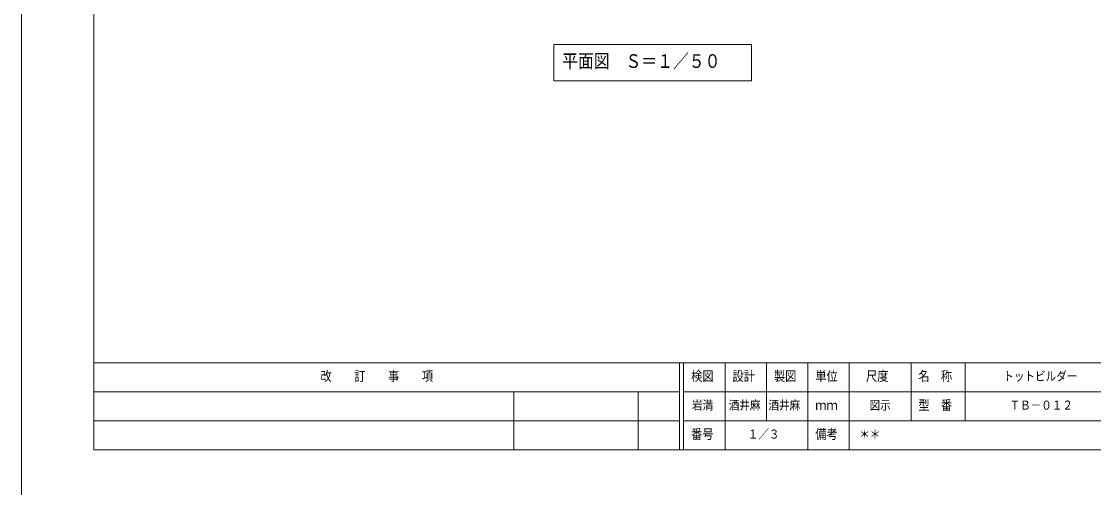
# Model space of a CAD drawing. Units: millimetres on the paper, scale 1:50. Extents: x 0 to 420, y -297 to 594.
# Drawn here: x 0 to 259, y 302.9 to 415.4 of the extents above; entities that cross this region are included whole.
import ezdxf
from ezdxf.enums import TextEntityAlignment as Align

# ---------------------------------------------------------------- set-up
doc = ezdxf.new("R2010")
doc.units = ezdxf.units.MM
doc.layers.add('DEFPOINTS_3', color=7, linetype='Continuous', lineweight=9)
doc.layers.add('LY_1', color=7, linetype='Continuous', lineweight=18)
doc.styles.add('ＭＳ ゴシック', font='')
doc.styles.get('ＭＳ ゴシック').set_extended_font_data('MS Gothic')

msp = doc.modelspace()

# ---------------------------------------------------------------- linework, layer by layer
at = {"layer": 'DEFPOINTS_3'}
msp.add_line((0, 594), (0, 297), dxfattribs=at)
at = {"layer": 'LY_1', "lineweight": 9}
for p, q in [((17.5, 579), (17.5, 312)), ((17.5, 333), (402.5, 333)), ((159, 333), (159, 312)), ((160, 333), (160, 312)), ((170, 333), (170, 319)), ((180, 333), (180, 319)), ((190, 333), (190, 312)), ((200, 333), (200, 319)), ((215, 333), (215, 319)), ((215, 326), (332.5, 326)), ((160, 319), (402.5, 319)), ((200, 319), (200, 312)), ((17.5, 312), (402.5, 312))]:
    msp.add_line(p, q, dxfattribs=at)
at = {"layer": 'LY_1'}
for p, q in [((176.415, 409.838), (128.615, 409.838)), ((128.615, 409.838), (128.615, 401.038)), ((176.415, 401.038), (176.415, 409.838)), ((128.615, 401.038), (176.415, 401.038)), ((228, 333), (228, 319)), ((17.5, 326), (159, 326)), ((119, 326), (119, 312)), ((149, 326), (149, 312)), ((160, 326), (215, 326)), ((17.5, 319), (159, 319)), ((170, 319), (170, 312))]:
    msp.add_line(p, q, dxfattribs=at)

# ---------------------------------------------------------------- texts
at = {"layer": 'LY_1', "style": 'ＭＳ ゴシック', "width": 0.85}
for s, height, p in [('平面図\u3000Ｓ＝１／５０', 3.299, (130.64, 403.188)), ('改\u3000\u3000訂\u3000\u3000事\u3000\u3000項', 2.346, (72.25, 327.9)), ('検図', 2.346, (161.8, 327.9)), ('設計', 2.346, (171.8, 327.9)), ('製図', 2.346, (181.8, 327.9)), ('単位', 2.346, (191.8, 327.9)), ('尺度', 2.346, (204.05, 327.9)), ('名\u3000称', 2.346, (216.7, 327.9)), ('トットビルダー', 2.199, (237.25, 328)), ('岩満', 2.199, (162, 321)), ('酒井麻', 2.199, (170.917, 321)), ('酒井麻', 2.199, (180.5, 321)), ('図示', 2.199, (204.917, 321)), ('型\u3000番', 2.346, (216.7, 320.9)), ('ＴＢ－０１２', 2.199, (238.75, 321)), ('ｍｍ', 2.346, (191.8, 320.9)), ('番号', 2.346, (161.8, 313.9)), ('１／３', 2.199, (175.5, 314)), ('備考', 2.346, (191.8, 313.9)), ('＊＊', 2.199, (202.417, 314))]:
    msp.add_text(s, height=height, dxfattribs=at).set_placement(p, align=Align.BOTTOM_LEFT)

doc.saveas('drawing.dxf')
